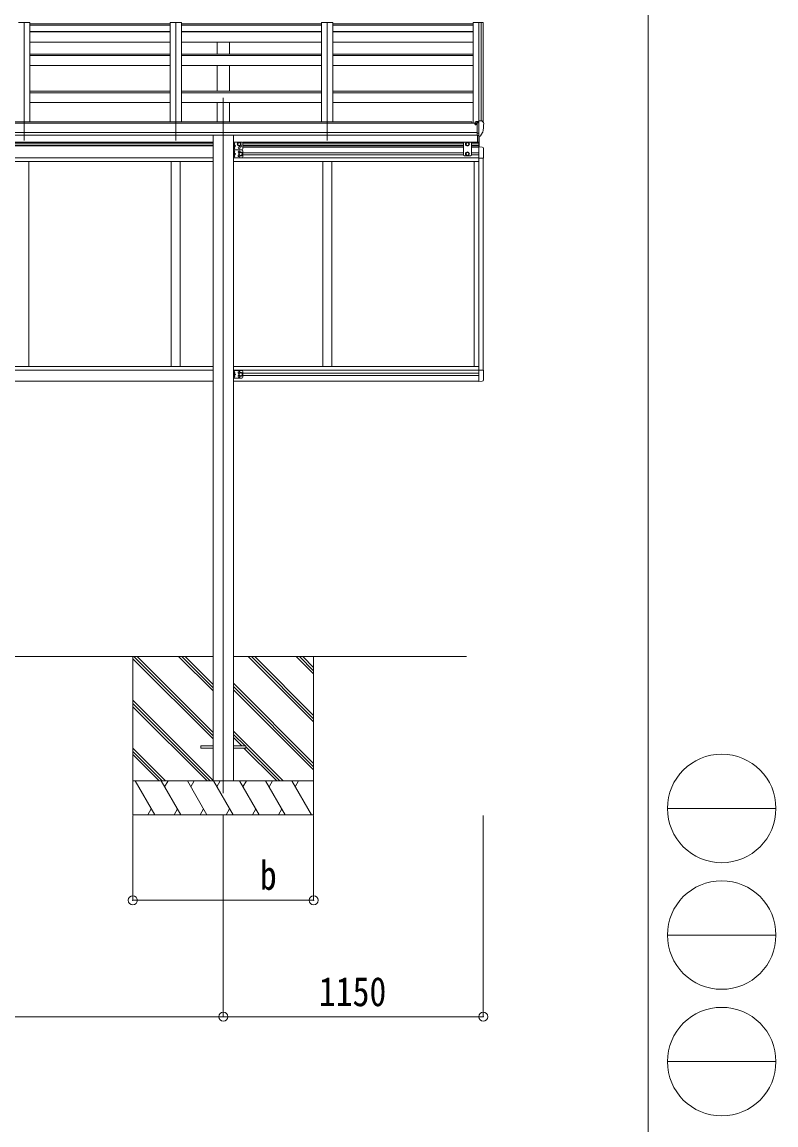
# Model space of a CAD drawing. Units: millimetres at full size, sheet at 1:40; details may follow other scales. Extents: x -11181 to 11305, y -7804 to 7716.
# Drawn here: x 7970 to 11305, y -2844 to 2035 of the extents above; entities that cross this region are included whole.
import ezdxf
from ezdxf.enums import TextEntityAlignment as Align

# ---------------------------------------------------------------- set-up
doc = ezdxf.new("R2010")
doc.units = ezdxf.units.MM
doc.header["$LTSCALE"] = 40
doc.header["$PDMODE"] = 32
doc.header["$PDSIZE"] = 40
for name, color, linetype, lineweight in [('0-0_0', 7, 'Continuous', 9), ('0-1_本体', 4, 'Continuous', 9), ('0-2_部品', 7, 'Continuous', 9), ('0-8_PARTS2', 2, 'Continuous', 9), ('0-A_寸法', 6, 'Continuous', 9), ('1-1_GLASS', 4, 'Continuous', 9), ('1-2_GLASS_SEAL', 7, 'Continuous', 9), ('F-0_240', 7, 'Continuous', 9)]:
    doc.layers.add(name, color=color, linetype=linetype, lineweight=lineweight)
doc.styles.add('ＭＳ ゴシック', font='')
doc.styles.get('ＭＳ ゴシック').set_extended_font_data('MS Gothic')

msp = doc.modelspace()

# ---------------------------------------------------------------- linework, layer by layer
at = {"layer": '0-0_0'}
for p, q in [((8814.69, -771.97), (5805.09, -771.97)), ((8459.89, -771.97), (8459.89, -1471.97)), ((8814.69, -1122.13), (8464.51, -771.97)), ((8814.69, -1107.99), (8478.66, -771.97)), ((8814.69, -924.15), (8662.51, -771.97)), ((8814.69, -910), (8676.65, -771.97)), ((8814.69, -895.86), (8690.79, -771.97)), ((9935.89, -771.97), (8905.09, -771.97)), ((9259.89, -1060.98), (8970.87, -771.97)), ((9259.89, -1046.83), (8985.01, -771.97)), ((9259.89, -1032.69), (8999.16, -771.97)), ((9259.89, -848.85), (9183.01, -771.97)), ((9259.89, -834.7), (9197.15, -771.97)), ((9259.89, -820.56), (9211.29, -771.97)), ((9259.89, -771.97), (9259.89, -1471.97)), ((8814.69, -1136.28), (8459.89, -781.48)), ((9259.89, -1244.82), (8905.09, -890.03)), ((9259.89, -1258.97), (8905.09, -904.17)), ((9259.89, -1273.11), (8905.09, -918.31)), ((8814.69, -1320.12), (8459.89, -965.33)), ((8802.39, -1321.97), (8459.89, -979.47)), ((8788.24, -1321.97), (8459.89, -993.61)), ((9124.9, -1321.97), (8905.09, -1102.16)), ((8956.24, -1167.46), (8905.09, -1116.3)), ((8942.1, -1167.46), (8905.09, -1130.44)), ((8604.4, -1321.97), (8459.89, -1177.46)), ((8590.25, -1321.97), (8459.89, -1191.6)), ((8576.11, -1321.97), (8459.89, -1205.74)), ((9096.61, -1321.97), (8951.1, -1176.46)), ((9110.75, -1321.97), (8959.89, -1171.1)), ((8459.89, -1321.97), (9259.89, -1321.97)), ((8556.78, -1471.97), (8470.17, -1321.97)), ((8672.25, -1471.97), (8585.65, -1321.97)), ((8615.65, -1321.97), (8600.65, -1347.95)), ((8787.72, -1471.97), (8701.12, -1321.97)), ((8716.12, -1347.95), (8731.12, -1321.97)), ((8903.19, -1471.97), (8816.59, -1321.97)), ((8831.59, -1347.95), (8846.59, -1321.96)), ((9018.66, -1471.97), (8932.06, -1321.97)), ((8947.06, -1347.95), (8962.06, -1321.97)), ((9134.13, -1471.97), (9047.53, -1321.97)), ((9062.53, -1347.95), (9077.53, -1321.97)), ((9249.6, -1471.97), (9163, -1321.97)), ((9178, -1347.95), (9193, -1321.97)), ((8541.78, -1445.99), (8526.78, -1471.97)), ((8657.25, -1445.99), (8642.25, -1471.97)), ((8772.72, -1445.99), (8757.72, -1471.97)), ((8888.19, -1445.99), (8873.19, -1471.97)), ((9003.66, -1445.99), (8988.66, -1471.97)), ((9119.13, -1445.99), (9104.13, -1471.97)), ((9259.89, -1471.97), (8459.89, -1471.97))]:
    msp.add_line(p, q, dxfattribs=at)
at = {"layer": '0-1_本体'}
for p, q in [((7954.89, 2033.24), (8004.89, 2033.24)), ((8004.89, 2033.24), (8004.89, 1593.95)), ((8624.89, 2020.24), (8004.89, 2020.24)), ((8624.89, 2033.24), (8624.89, 1593.95)), ((8624.89, 2033.24), (8674.89, 2033.24)), ((8674.89, 2033.24), (8674.89, 1593.95)), ((9294.89, 2020.24), (8674.89, 2020.24)), ((9294.89, 2033.24), (9294.89, 1593.95)), ((9294.89, 2033.24), (9344.89, 2033.24)), ((9344.89, 2033.24), (9344.89, 1593.95)), ((9964.89, 2020.24), (9344.89, 2020.24)), ((9345.09, 2027.17), (9965.09, 2027.17)), ((9964.89, 2033.24), (9964.89, 1587.24)), ((10000.81, 2033.04), (10000.19, 2031.42)), ((10000.89, 2033.15), (10000.89, 1597.42)), ((10008.94, 2032.82), (10001.1, 2033.23)), ((10009.88, 2031.94), (10009.89, 1590.88)), ((8624.89, 1993.53), (8004.89, 1993.53)), ((8624.89, 1990.95), (8004.89, 1990.95)), ((9294.89, 1993.53), (8674.89, 1993.53)), ((9294.89, 1990.95), (8674.89, 1990.95)), ((9964.89, 1993.53), (9344.89, 1993.53)), ((9964.89, 1990.95), (9344.89, 1990.95)), ((8624.89, 1946.21), (8004.89, 1946.21)), ((9294.89, 1946.21), (8674.89, 1946.21)), ((8832.39, 1892.48), (8832.39, 1946.21)), ((8887.39, 1892.48), (8887.39, 1946.21)), ((9964.89, 1946.21), (9344.89, 1946.21)), ((8624.89, 1892.48), (8004.89, 1892.48)), ((8624.89, 1886.91), (8004.89, 1886.91)), ((9294.89, 1892.48), (8674.89, 1892.48)), ((9294.89, 1886.91), (8674.89, 1886.91)), ((9964.89, 1892.48), (9344.89, 1892.48)), ((9964.89, 1886.91), (9344.89, 1886.91)), ((8624.89, 1842.91), (8004.89, 1842.91)), ((9294.89, 1842.91), (8674.89, 1842.91)), ((8832.39, 1728.83), (8832.39, 1842.91)), ((8887.39, 1728.83), (8887.39, 1842.91)), ((9964.89, 1842.91), (9344.89, 1842.91)), ((8624.89, 1728.83), (8004.89, 1728.83)), ((8624.89, 1722.03), (8004.89, 1722.03)), ((9294.89, 1728.83), (8674.89, 1728.83)), ((9294.89, 1722.03), (8674.89, 1722.03)), ((9964.89, 1728.83), (9344.89, 1728.83)), ((9964.89, 1722.03), (9344.89, 1722.03)), ((8624.89, 1678.48), (8004.89, 1678.48)), ((9294.89, 1678.48), (8674.89, 1678.48)), ((8832.39, 1593.95), (8832.39, 1678.48)), ((8887.39, 1593.95), (8887.39, 1678.48)), ((9964.89, 1678.48), (9344.89, 1678.48)), ((4636.39, 1587.24), (9983.39, 1587.24)), ((4659.89, 1593.95), (9959.89, 1593.95)), ((9959.89, 1587.24), (9959.89, 1593.95)), ((9983.39, 1546.02), (4636.39, 1546.02)), ((4636.39, 1534.17), (9983.39, 1534.25)), ((8814.69, 1534.08), (8814.69, -1321.99)), ((8905.09, 1534.08), (8905.09, -1321.99))]:
    msp.add_line(p, q, dxfattribs=at)
msp.add_lwpolyline([(10000.19, 1597.42), (10000.19, 2033.24), (9964.89, 2033.24)], dxfattribs=at)
msp.add_circle((9975.91, 1582.51), 3, dxfattribs=at)
for centre, radius, start, end in [((10001.09, 2032.93), 0.301, 87.13321, 158.93673), ((10008.89, 2031.82), 1, 6.67014, 87)]:
    msp.add_arc(centre, radius, start, end, dxfattribs=at)
at = {"layer": '0-2_部品'}
for p, q in [((8005.09, 2027.17), (8625.09, 2027.17)), ((8675.09, 2027.17), (9295.09, 2027.17)), ((9973.59, 1591.58), (9973.59, 1587.25)), ((9988.59, 1592.75), (9974.59, 1592.69)), ((9978.09, 1592.71), (9978.09, 1594.6)), ((9978.59, 1582.52), (9978.29, 1582.52)), ((9979.11, 1582.52), (9978.59, 1582.52)), ((9978.91, 1595.02), (9988.59, 1595.74)), ((9983.59, 1587.7), (9990.09, 1588.1)), ((9988.59, 1596.52), (9990.09, 1596.52)), ((9988.59, 1596.52), (9988.59, 1590.35)), ((9990.09, 1528.94), (9990.09, 1597.43)), ((10005.18, 1596.87), (10009.24, 1591.06)), ((10012.09, 1588.06), (10012.09, 1587.43)), ((9983.59, 1532.13), (9989.09, 1532.13)), ((9989.59, 1531.13), (9989.09, 1532.13)), ((9990.09, 1531.13), (9989.59, 1531.13)), ((9991.59, 1529.03), (9990.09, 1528.94)), ((9991.59, 1529.03), (9995.3, 1529.25)), ((9997.71, 1530.75), (10007.46, 1546.13))]:
    msp.add_line(p, q, dxfattribs=at)
at = {"layer": '0-2_部品', "color": 4}
for p, q in [((8760.09, -1167.46), (8760.09, -1176.46)), ((8815.09, -1167.46), (8760.09, -1167.46)), ((8960.09, -1167.46), (8905.09, -1167.46)), ((8960.09, -1167.46), (8960.09, -1176.46)), ((8815.09, -1176.46), (8760.09, -1176.46)), ((8960.09, -1176.46), (8905.09, -1176.46))]:
    msp.add_line(p, q, dxfattribs=at)
at = {"layer": '0-2_部品'}
for points in [[(9973.59, 1584.14), (9973.59, 1582.52), (9973.11, 1582.52)], [(9978.29, 1583.71), (9978.29, 1582.52), (9973.59, 1582.52)], [(9978.91, 1595.02), (9978.74, 1595), (9978.59, 1594.97), (9978.44, 1594.93), (9978.32, 1594.88), (9978.22, 1594.82), (9978.15, 1594.75), (9978.1, 1594.68), (9978.09, 1594.6)], [(9983.59, 1532.13), (9983.59, 1590.35), (9988.59, 1590.35)], [(9990.09, 1597.43), (10002.09, 1597.43), (10004.42, 1597.29)], [(9990.09, 1542.82), (9986.92, 1543.23), (9983.59, 1543.66)]]:
    msp.add_lwpolyline(points, dxfattribs=at)
for centre, radius, start, end in [((9976.09, 1582.52), 2.5, 28.35764, 180), ((9976.09, 1582.52), 2.5, 0, 28.35764), ((10004.36, 1596.29), 1, 35, 86.5), ((9819.6, 1587.44), 192.49, 347.8767, 359.9992), ((10009.09, 1588.06), 3, 0, 87), ((9995.11, 1532.25), 3, 273.5, 330), ((10004.86, 1547.63), 3, 330, 348.16652)]:
    msp.add_arc(centre, radius, start, end, dxfattribs=at)
msp.add_ellipse((9974.59, 1591.59), major_axis=(0.02, 1.1), ratio=0.906239, start_param=0.0206394, end_param=1.5914357, dxfattribs=at)
at = {"layer": '0-8_PARTS2'}
for p, q in [((7979.89, 2030.11), (7979.89, 1510.83)), ((8649.89, 2030.11), (8649.89, 1510.83)), ((9319.89, 2030.11), (9319.89, 1510.83)), ((9989.89, 2030.11), (9989.89, 1510.83)), ((8859.89, 1699.63), (8859.89, -1375.6))]:
    msp.add_line(p, q, dxfattribs=at)
at = {"layer": '0-A_寸法'}
for p, q in [((8459.89, -1849.86), (8459.89, -1475.45)), ((8859.89, -2364.84), (8859.89, -1475.45)), ((9259.89, -1849.86), (9259.89, -1475.45)), ((10009.88, -2364.84), (10009.88, -1475.45)), ((9259.89, -1849.86), (8459.89, -1849.86)), ((8859.89, -2364.84), (5759.89, -2364.84)), ((10009.88, -2364.84), (8859.89, -2364.84))]:
    msp.add_line(p, q, dxfattribs=at)
for p in [(8459.89, -1849.86), (9259.89, -1849.86), (8859.89, -2364.84), (10009.88, -2364.84)]:
    msp.add_point(p, dxfattribs=at)
at = {"layer": '1-1_GLASS'}
for p, q in [((5805.09, 1502.92), (8814.69, 1502.92)), ((5805.09, 1499.42), (8814.69, 1499.42)), ((5805.09, 1490.42), (8814.69, 1490.42)), ((5805.09, 1486.92), (8814.69, 1486.92)), ((8945.09, 1502.92), (9925.59, 1502.92)), ((8947.06, 1499.42), (9922.59, 1499.42)), ((8947.09, 1490.42), (9922.59, 1490.42)), ((8947.09, 1486.92), (9922.59, 1486.92)), ((9922.59, 1481.92), (8947.09, 1481.92)), ((9954.59, 1502.92), (9990.09, 1502.92)), ((9957.59, 1499.42), (9990.09, 1499.42)), ((9957.59, 1490.42), (9990.09, 1490.42)), ((9957.59, 1486.92), (9990.09, 1486.92)), ((9990.09, 1481.92), (9957.59, 1481.92)), ((9990.09, 1482.62), (9990.09, 1282.42)), ((5805.09, 1433.42), (8814.69, 1433.42)), ((5805.09, 1417.42), (8814.69, 1417.42)), ((7999.89, 1417.42), (7999.89, 1347.42)), ((7999.89, 510.42), (7999.89, 1417.42)), ((8629.89, 1417.42), (8629.89, 1347.42)), ((8629.89, 510.42), (8629.89, 1417.42)), ((8669.89, 1417.42), (8669.89, 1347.42)), ((8669.89, 510.42), (8669.89, 1417.42)), ((9990.09, 1433.42), (8905.09, 1433.42)), ((8905.09, 1417.42), (9990.09, 1417.42)), ((8947.09, 1455.92), (9922.59, 1455.92)), ((8947.09, 1446.92), (9922.59, 1446.92)), ((9299.89, 1417.42), (9299.89, 1347.42)), ((9299.89, 510.42), (9299.89, 1417.42)), ((9339.89, 1417.42), (9339.89, 1347.42)), ((9339.89, 510.42), (9339.89, 1417.42)), ((9957.59, 1455.92), (9990.09, 1455.92)), ((9957.59, 1446.92), (9990.09, 1446.92)), ((9970.09, 1417.42), (9970.09, 1347.42)), ((9970.09, 1417.42), (9970.09, 1347.42)), ((9970.09, 1417.42), (9970.09, 510.42)), ((9970.09, 1417.42), (9970.09, 510.42)), ((9990.09, 1417.42), (9990.09, 445.42)), ((10010.09, 1433.22), (10010.09, 1331.62)), ((10010.09, 1417.42), (10010.09, 494.62)), ((5805.09, 510.42), (8814.69, 510.42)), ((5805.09, 494.42), (8814.69, 494.42)), ((8905.09, 510.42), (9990.09, 510.42)), ((8905.09, 494.42), (9990.09, 494.42)), ((9990.09, 510.42), (9990.09, 494.42)), ((5805.09, 445.92), (8814.69, 445.92)), ((8905.09, 445.92), (9990.09, 445.92)), ((8947.09, 480.92), (9990.09, 480.92)), ((8947.09, 471.92), (9990.09, 471.92))]:
    msp.add_line(p, q, dxfattribs=at)
at = {"layer": '1-2_GLASS_SEAL'}
for p, q in [((9984.59, 1502.92), (9984.59, 1532.13)), ((9990.09, 1528.93), (9990.09, 1482.42)), ((9991.59, 1482.42), (9991.59, 1529.02)), ((8905.09, 1503.92), (8905.09, 1468.92)), ((8942.09, 1503.92), (8905.09, 1503.92)), ((8905.09, 1468.92), (8905.09, 1433.92)), ((8942.09, 1468.92), (8905.09, 1468.92)), ((8942.09, 1468.92), (8905.09, 1468.92)), ((8907.59, 1503.92), (8907.59, 1468.92)), ((8908.09, 1491.42), (8907.59, 1491.51)), ((8907.59, 1486.42), (8914.59, 1486.42)), ((8908.09, 1473.42), (8907.59, 1473.51)), ((8907.59, 1468.92), (8907.59, 1433.92)), ((8908.09, 1499.42), (8908.89, 1499.28)), ((8908.09, 1491.42), (8908.89, 1491.57)), ((8908.09, 1481.42), (8908.89, 1481.28)), ((8908.09, 1473.42), (8908.89, 1473.57)), ((8908.09, 1464.42), (8908.89, 1464.28)), ((8947.09, 1498.92), (8947.09, 1473.92)), ((8947.09, 1463.92), (8947.09, 1438.92)), ((9926.59, 1503.92), (9922.59, 1499.92)), ((9922.59, 1499.92), (9922.59, 1446.43)), ((9953.59, 1503.92), (9926.59, 1503.92)), ((9953.59, 1503.92), (9957.59, 1499.92)), ((9957.59, 1446.43), (9957.59, 1499.92)), ((9990.09, 1482.42), (10005.37, 1481.62)), ((10010.59, 1476.13), (10010.59, 1433.22)), ((8942.09, 1433.92), (8905.09, 1433.92)), ((8908.09, 1456.42), (8907.59, 1456.51)), ((8907.59, 1451.42), (8914.59, 1451.42)), ((8908.09, 1438.42), (8907.59, 1438.51)), ((8908.09, 1456.42), (8908.89, 1456.57)), ((8908.09, 1446.42), (8908.89, 1446.28)), ((8908.09, 1438.42), (8908.89, 1438.57)), ((9926.59, 1442.43), (9922.59, 1446.43)), ((9953.59, 1442.43), (9926.59, 1442.43)), ((9940.09, 1458.93), (9933.59, 1455.18)), ((9933.59, 1455.18), (9933.59, 1447.67)), ((9933.59, 1447.67), (9940.09, 1443.92)), ((9946.59, 1455.18), (9940.09, 1458.93)), ((9940.09, 1443.92), (9946.59, 1447.67)), ((9946.59, 1447.67), (9946.59, 1455.18)), ((9953.59, 1442.43), (9957.59, 1446.43)), ((9990.09, 1433.22), (10010.59, 1433.22)), ((8905.09, 493.92), (8905.09, 458.92)), ((8942.09, 493.92), (8905.09, 493.92)), ((8907.59, 493.92), (8907.59, 458.92)), ((8908.09, 489.42), (8908.89, 489.28)), ((8947.09, 488.92), (8947.09, 463.92)), ((9990.09, 494.62), (10010.59, 494.62)), ((10010.59, 451.71), (10010.59, 494.62)), ((8942.09, 458.92), (8905.09, 458.92)), ((8908.09, 481.42), (8907.59, 481.51)), ((8907.59, 476.42), (8914.59, 476.42)), ((8908.09, 463.42), (8907.59, 463.51)), ((8908.09, 481.42), (8908.89, 481.57)), ((8908.09, 471.42), (8908.89, 471.28)), ((8908.09, 463.42), (8908.89, 463.57)), ((9990.09, 445.42), (10005.37, 446.22))]:
    msp.add_line(p, q, dxfattribs=at)
for points in [[(8907.2, 1495.42), (8907.83, 1496.61), (8910.07, 1497.72)], [(8907.2, 1495.42), (8907.83, 1494.24), (8910.07, 1493.12)], [(8907.2, 1477.42), (8907.83, 1478.61), (8910.07, 1479.72)], [(8907.2, 1477.42), (8907.83, 1476.24), (8910.07, 1475.12)], [(8908.09, 1491.42), (8908.09, 1499.42), (8907.59, 1499.34), (8907.59, 1491.51)], [(8907.59, 1491.42), (8914.59, 1486.42), (8907.59, 1481.42)], [(8908.09, 1473.42), (8908.09, 1481.42), (8907.59, 1481.34), (8907.59, 1473.51)], [(8908.09, 1456.42), (8908.09, 1464.42), (8907.59, 1464.34), (8907.59, 1456.51)], [(9933.59, 1498.68), (9940.09, 1502.43), (9946.59, 1498.68)], [(9946.59, 1498.68), (9946.59, 1491.17), (9940.09, 1487.42), (9933.59, 1491.17), (9933.59, 1498.68)], [(8907.2, 1460.42), (8907.83, 1461.61), (8910.07, 1462.72)], [(8907.2, 1460.42), (8907.83, 1459.24), (8910.07, 1458.12)], [(8907.2, 1442.42), (8907.83, 1443.61), (8910.07, 1444.72)], [(8907.2, 1442.42), (8907.83, 1441.24), (8910.07, 1440.12)], [(8907.59, 1456.42), (8914.59, 1451.42), (8907.59, 1446.42)], [(8908.09, 1438.42), (8908.09, 1446.42), (8907.59, 1446.34), (8907.59, 1438.51)], [(8908.09, 481.42), (8908.09, 489.42), (8907.59, 489.34), (8907.59, 481.51)], [(8907.2, 485.42), (8907.83, 486.61), (8910.07, 487.72)], [(8907.2, 485.42), (8907.83, 484.24), (8910.07, 483.12)], [(8907.2, 467.42), (8907.83, 468.61), (8910.07, 469.72)], [(8907.2, 467.42), (8907.83, 466.24), (8910.07, 465.12)], [(8907.59, 481.42), (8914.59, 476.42), (8907.59, 471.42)], [(8908.09, 463.42), (8908.09, 471.42), (8907.59, 471.34), (8907.59, 463.51)]]:
    msp.add_lwpolyline(points, dxfattribs=at)
for points in [[(8930.09, 1487.42), (8923.59, 1491.17), (8923.59, 1498.68), (8930.09, 1502.43), (8936.59, 1498.68), (8936.59, 1491.17)], [(8937.09, 1443.92), (8930.59, 1447.67), (8930.59, 1455.18), (8937.09, 1458.93), (8943.59, 1455.18), (8943.59, 1447.67)], [(8937.09, 468.92), (8930.59, 472.67), (8930.59, 480.18), (8937.09, 483.93), (8943.59, 480.18), (8943.59, 472.67)]]:
    msp.add_lwpolyline(points, close=True, dxfattribs=at)
for centre, radius in [((8930.09, 1494.92), 8.5), ((8930.09, 1494.92), 7.5), ((8930.09, 1494.92), 6.5), ((8930.09, 1477.92), 4.25), ((9940.09, 1494.92), 8.5), ((9940.09, 1494.92), 7.5), ((9940.09, 1494.92), 6.5), ((8937.09, 1451.42), 8.5), ((8937.09, 1451.42), 7.5), ((8937.09, 1451.42), 6.5), ((9940.09, 1451.42), 8.5), ((9940.09, 1451.42), 7.5), ((9940.09, 1451.42), 6.5), ((8937.09, 476.42), 8.5), ((8937.09, 476.42), 7.5), ((8937.09, 476.42), 6.5)]:
    msp.add_circle(centre, radius, dxfattribs=at)
for centre, radius, start, end in [((8908.73, 1498.4), 0.9, 32.05588, 80), ((8908.73, 1492.45), 0.9, 280, 327.94412), ((8908.73, 1480.4), 0.9, 32.05588, 80), ((8908.73, 1474.45), 0.9, 280, 327.94412), ((8908.73, 1463.4), 0.9, 32.05588, 80), ((8903.99, 1495.42), 6.5, 327.94412, 32.05588), ((8903.99, 1477.42), 6.5, 327.94412, 32.05588), ((8903.99, 1460.42), 6.5, 327.94412, 32.05588), ((8930.09, 1459.92), 4.25, 353.70569, 265.23923), ((8937.09, 1486.42), 4.25, 173.70569, 85.23923), ((8942.09, 1498.92), 5, 0, 90), ((8942.09, 1473.92), 5, 270, 0), ((8942.09, 1463.92), 5, 0, 90), ((10005.09, 1476.13), 5.5, 0, 87), ((8908.73, 1457.45), 0.9, 280, 327.94412), ((8908.73, 1445.4), 0.9, 32.05588, 80), ((8908.73, 1439.45), 0.9, 280, 327.94412), ((8903.99, 1442.42), 6.5, 327.94412, 32.05588), ((8930.09, 1442.92), 4.25, 94.76077, 6.29431), ((8942.09, 1438.92), 5, 270, 0), ((8908.73, 488.4), 0.9, 32.05588, 80), ((8903.99, 485.42), 6.5, 327.94412, 32.05588), ((8930.09, 484.92), 4.25, 353.70569, 265.23923), ((8942.09, 488.92), 5, 0, 90), ((8908.73, 482.45), 0.9, 280, 327.94412), ((8908.73, 470.4), 0.9, 32.05588, 80), ((8908.73, 464.45), 0.9, 280, 327.94412), ((8903.99, 467.42), 6.5, 327.94412, 32.05588), ((8930.09, 467.92), 4.25, 94.76077, 6.29431), ((8942.09, 463.92), 5, 270, 0), ((10005.09, 451.71), 5.5, 273, 0)]:
    msp.add_arc(centre, radius, start, end, dxfattribs=at)
at = {"layer": 'F-0_240', "color": 5}
msp.add_line((10739.39, 7716.46), (10739.39, -7803.54), dxfattribs=at)
at = {"layer": 'F-0_240', "color": 4}
for p, q in [((10824.88, -1443.54), (11304.88, -1443.54)), ((10824.88, -2003.54), (11304.88, -2003.54)), ((10824.88, -2563.54), (11304.88, -2563.54))]:
    msp.add_line(p, q, dxfattribs=at)
for centre in [(11064.88, -1443.54), (11064.88, -2003.54), (11064.88, -2563.54)]:
    msp.add_circle(centre, 240, dxfattribs=at)

# ---------------------------------------------------------------- texts
at = {"layer": '0-A_寸法', "color": 7, "style": 'ＭＳ ゴシック', "width": 0.85}
for s, p in [('b', (9021.89, -1841.86)), ('1150', (9282.88, -2356.84))]:
    msp.add_text(s, height=129, dxfattribs=at).set_placement(p, align=Align.BOTTOM_LEFT)

doc.saveas('drawing.dxf')
